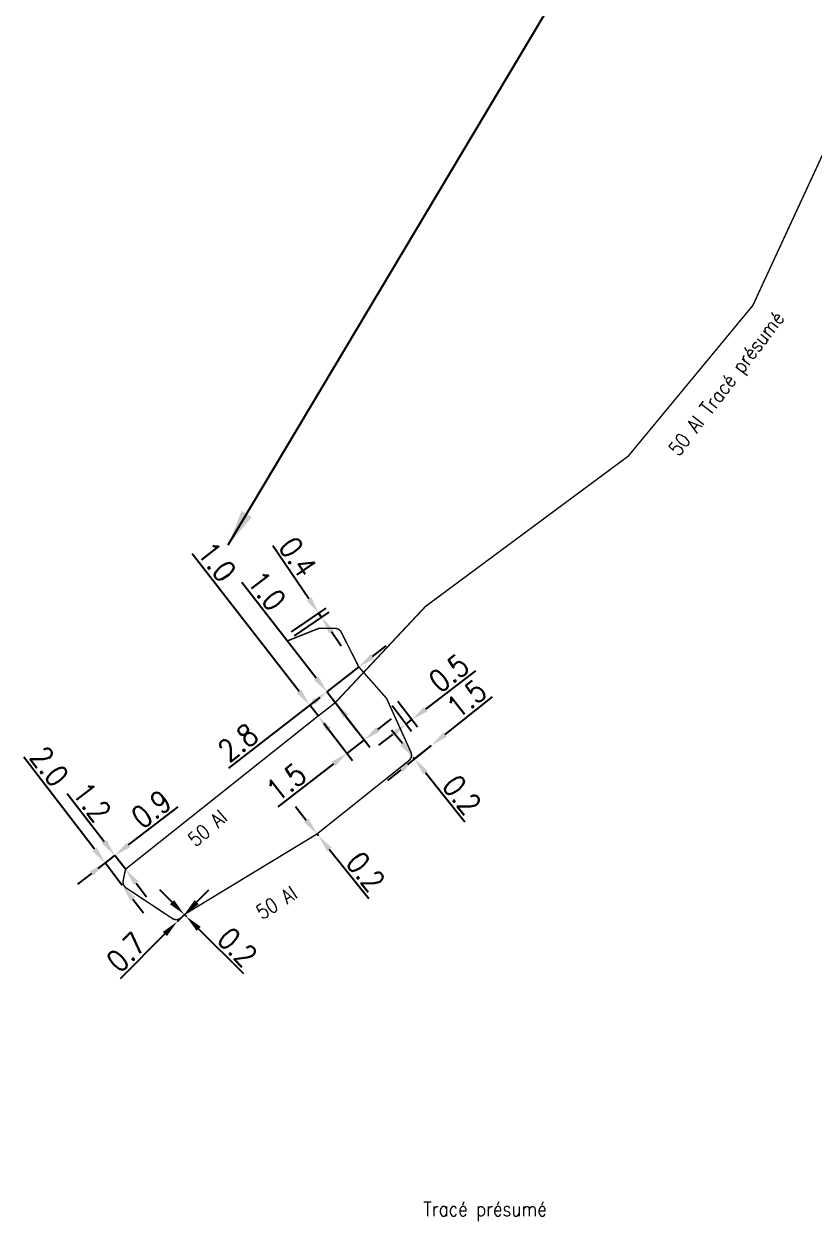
# Model space of a CAD drawing. Header units: millimetres. Extents: x 200000 to 200484, y 53266 to 53990.
# Drawn here: x 200141.1 to 200195.7, y 53661.2 to 53744 of the extents above; entities that cross this region are included whole.
import ezdxf

# ---------------------------------------------------------------- set-up
doc = ezdxf.new("R2010")
doc.units = ezdxf.units.MM
doc.header["$PDMODE"] = 34
doc.layers.get('DEFPOINTS').update_dxf_attribs({"linetype": 'CONTINUOUS'})
doc.layers.add('M_130', color=3, linetype='M_ST_15')
doc.layers.add('M_420', color=7, linetype='CONTINUOUS')
doc.styles.get("Standard").update_dxf_attribs({"font": 'romans.shx', "width": 0.85})
doc.linetypes.add('M_ST_15', pattern='A,5,-0.3,["XX",Standard,S=1,R=0,X=0,Y=-0.5],-2.5', length=7.8)
doc.dimstyles.get("Standard").update_dxf_attribs({"dimtxt": 1.5, "dimasz": 1.2, "dimexe": 0.625, "dimexo": 0.625, "dimgap": 0.25, "dimtad": 1, "dimdec": 1, "dimzin": 0, "dimdsep": 46, "dimtxsty": 'Standard', "dimcen": -0.5, "dimadec": 0, "dimazin": 0, "dimtfac": 1, "dimtdec": 1, "dimtmove": 0, "dimatfit": 3, "dimfxl": 0, "dimtolj": 1, "dimtzin": 0, "dimarcsym": 0})

# ---------------------------------------------------------------- blocks, each defined once
blk = doc.blocks.new('*D113')
at = {"layer": 'DEFPOINTS', "color": 0, "linetype": 'Continuous', "transparency": 16777216}
for p in [(200161.471, 53703.224), (200159.079, 53701.585), (200159.277, 53701.297)]:
    blk.add_point(p, dxfattribs=at)
at = {"layer": 'M_130', "color": 0, "linetype": 'Continuous', "lineweight": -2, "transparency": 16777216}
for p, q in [((200160.792, 53704.214), (200158.287, 53707.87)), ((200159.595, 53701.939), (200161.986, 53703.578)), ((200159.792, 53701.65), (200162.184, 53703.289)), ((200161.669, 53702.936), (200161.471, 53703.224)), ((200162.347, 53701.946), (200163.025, 53700.956))]:
    blk.add_line(p, q, dxfattribs=at)
at = {"layer": 'M_130', "color": 0, "linetype": 'Continuous', "transparency": 16777216}
for points in [[(200160.957, 53704.327), (200160.627, 53704.101), (200161.471, 53703.224)], [(200162.512, 53702.059), (200162.182, 53701.833), (200161.669, 53702.936)]]:
    blk.add_solid(points, dxfattribs=at)
at = {"layer": 'M_130', "color": 0, "linetype": 'Continuous', "transparency": 16777216, "insert": (200160.025, 53707.103), "char_height": 1.5, "attachment_point": 5, "rotation": 304.42454}
blk.add_mtext('\\A1;0.4', dxfattribs=at)
blk = doc.blocks.new('*D114')
at = {"layer": 'DEFPOINTS', "color": 0, "linetype": 'Continuous', "transparency": 16777216}
for p in [(200164.242, 53699.504), (200162.03, 53697.787), (200162.03, 53697.787)]:
    blk.add_point(p, dxfattribs=at)
at = {"layer": 'M_130', "color": 0, "linetype": 'Continuous', "lineweight": -2, "transparency": 16777216}
for p, q in [((200165.19, 53700.24), (200166.138, 53700.975)), ((200164.242, 53699.504), (200162.03, 53697.787)), ((200161.082, 53697.051), (200155.243, 53692.519))]:
    blk.add_line(p, q, dxfattribs=at)
at = {"layer": 'M_130', "color": 0, "linetype": 'Continuous', "transparency": 16777216}
for points in [[(200165.067, 53700.398), (200165.312, 53700.082), (200164.242, 53699.504)], [(200160.959, 53697.209), (200161.205, 53696.893), (200162.03, 53697.787)]]:
    blk.add_solid(points, dxfattribs=at)
at = {"layer": 'M_130', "color": 0, "linetype": 'Continuous', "transparency": 16777216, "insert": (200155.883, 53694.281), "char_height": 1.5, "attachment_point": 5, "rotation": 37.81754}
blk.add_mtext('\\A1;2.8', dxfattribs=at)
blk = doc.blocks.new('*D115')
at = {"layer": 'DEFPOINTS', "color": 0, "linetype": 'Continuous', "transparency": 16777216}
for p in [(200162.03, 53697.787), (200162.03, 53697.787), (200162.612, 53697.037)]:
    blk.add_point(p, dxfattribs=at)
at = {"layer": 'M_130', "color": 0, "linetype": 'Continuous', "lineweight": -2, "transparency": 16777216}
for p, q in [((200161.294, 53698.735), (200156.165, 53705.343)), ((200162.612, 53697.037), (200162.03, 53697.787)), ((200163.348, 53696.089), (200164.084, 53695.141))]:
    blk.add_line(p, q, dxfattribs=at)
at = {"layer": 'M_130', "color": 0, "linetype": 'Continuous', "transparency": 16777216}
for points in [[(200161.452, 53698.858), (200161.136, 53698.612), (200162.03, 53697.787)], [(200163.506, 53696.211), (200163.19, 53695.966), (200162.612, 53697.037)]]:
    blk.add_solid(points, dxfattribs=at)
at = {"layer": 'M_130', "color": 0, "linetype": 'Continuous', "transparency": 16777216, "insert": (200157.872, 53704.775), "char_height": 1.5, "attachment_point": 5, "rotation": 307.81754}
blk.add_mtext('\\A1;1.0', dxfattribs=at)
blk = doc.blocks.new('*D116')
at = {"layer": 'DEFPOINTS', "color": 0, "linetype": 'Continuous', "transparency": 16777216}
for p in [(200162.03, 53697.787), (200161.428, 53696.117), (200164.614, 53694.458)]:
    blk.add_point(p, dxfattribs=at)
at = {"layer": 'M_130', "color": 0, "linetype": 'Continuous', "lineweight": -2, "transparency": 16777216}
for p, q in [((200162.413, 53697.293), (200164.997, 53693.965)), ((200161.811, 53695.623), (200163.812, 53693.045)), ((200165.562, 53695.194), (200166.51, 53695.93)), ((200164.614, 53694.458), (200163.429, 53693.539)), ((200162.481, 53692.803), (200158.65, 53689.829))]:
    blk.add_line(p, q, dxfattribs=at)
at = {"layer": 'M_130', "color": 0, "linetype": 'Continuous', "transparency": 16777216}
for points in [[(200165.439, 53695.352), (200165.684, 53695.036), (200164.614, 53694.458)], [(200162.358, 53692.961), (200162.603, 53692.645), (200163.429, 53693.539)]]:
    blk.add_solid(points, dxfattribs=at)
at = {"layer": 'M_130', "color": 0, "linetype": 'Continuous', "transparency": 16777216, "insert": (200159.217, 53691.536), "char_height": 1.5, "attachment_point": 5, "rotation": 37.81754}
blk.add_mtext('\\A1;1.5', dxfattribs=at)
blk = doc.blocks.new('*D117')
at = {"layer": 'DEFPOINTS', "color": 0, "linetype": 'Continuous', "transparency": 16777216}
for p in [(200169.266, 53694.087), (200169.266, 53694.087), (200168.094, 53693.151)]:
    blk.add_point(p, dxfattribs=at)
at = {"layer": 'M_130', "color": 0, "linetype": 'Continuous', "lineweight": -2, "transparency": 16777216}
for p, q in [((200170.204, 53694.836), (200173.478, 53697.449)), ((200168.094, 53693.151), (200169.266, 53694.087)), ((200167.156, 53692.402), (200166.218, 53691.654))]:
    blk.add_line(p, q, dxfattribs=at)
at = {"layer": 'M_130', "color": 0, "linetype": 'Continuous', "transparency": 16777216}
for points in [[(200170.079, 53694.992), (200170.329, 53694.679), (200169.266, 53694.087)], [(200167.031, 53692.559), (200167.281, 53692.246), (200168.094, 53693.151)]]:
    blk.add_solid(points, dxfattribs=at)
at = {"layer": 'M_130', "color": 0, "linetype": 'Continuous', "transparency": 16777216, "insert": (200171.686, 53697.298), "char_height": 1.5, "attachment_point": 5, "rotation": 38.60078}
blk.add_mtext('\\A1;1.5', dxfattribs=at)
blk = doc.blocks.new('*D118')
at = {"layer": 'DEFPOINTS', "color": 0, "linetype": 'Continuous', "transparency": 16777216}
for p in [(200166.161, 53697.33), (200166.558, 53697.633), (200167.909, 53695.864)]:
    blk.add_point(p, dxfattribs=at)
at = {"layer": 'M_130', "color": 0, "linetype": 'Continuous', "lineweight": -2, "transparency": 16777216}
for p, q in [((200168.862, 53696.593), (200172.337, 53699.246)), ((200166.937, 53697.136), (200168.288, 53695.368)), ((200166.54, 53696.833), (200167.891, 53695.064)), ((200167.511, 53695.561), (200167.909, 53695.864)), ((200166.558, 53694.833), (200165.604, 53694.104))]:
    blk.add_line(p, q, dxfattribs=at)
at = {"layer": 'M_130', "color": 0, "linetype": 'Continuous', "transparency": 16777216}
for points in [[(200168.741, 53696.752), (200168.984, 53696.434), (200167.909, 53695.864)], [(200166.436, 53694.991), (200166.679, 53694.674), (200167.511, 53695.561)]]:
    blk.add_solid(points, dxfattribs=at)
at = {"layer": 'M_130', "color": 0, "linetype": 'Continuous', "transparency": 16777216, "insert": (200170.469, 53699.078), "char_height": 1.5, "attachment_point": 5, "rotation": 37.36989}
blk.add_mtext('\\A1;0.5', dxfattribs=at)
blk = doc.blocks.new('*D119')
at = {"layer": 'DEFPOINTS', "color": 0, "linetype": 'Continuous', "transparency": 16777216}
for p in [(200169.266, 53694.087), (200168, 53693.268), (200168.094, 53693.151)]:
    blk.add_point(p, dxfattribs=at)
at = {"layer": 'M_130', "color": 0, "linetype": 'Continuous', "lineweight": -2, "transparency": 16777216}
for p, q in [((200167.251, 53694.206), (200166.503, 53695.144)), ((200168.778, 53693.697), (200167.605, 53692.761)), ((200168, 53693.268), (200168.094, 53693.151)), ((200168.842, 53692.213), (200171.57, 53688.797))]:
    blk.add_line(p, q, dxfattribs=at)
at = {"layer": 'M_130', "color": 0, "linetype": 'Continuous', "transparency": 16777216}
for points in [[(200167.408, 53694.331), (200167.095, 53694.081), (200168, 53693.268)], [(200168.999, 53692.338), (200168.686, 53692.089), (200168.094, 53693.151)]]:
    blk.add_solid(points, dxfattribs=at)
at = {"layer": 'M_130', "color": 0, "linetype": 'Continuous', "transparency": 16777216, "insert": (200171.362, 53690.66), "char_height": 1.5, "attachment_point": 5, "rotation": 308.60078}
blk.add_mtext('\\A1;0.2', dxfattribs=at)
blk = doc.blocks.new('*D120')
at = {"layer": 'DEFPOINTS', "color": 0, "linetype": 'Continuous', "transparency": 16777216}
for p in [(200161.353, 53687.962), (200161.447, 53687.845), (200161.447, 53687.845)]:
    blk.add_point(p, dxfattribs=at)
at = {"layer": 'M_130', "color": 0, "linetype": 'Continuous', "lineweight": -2, "transparency": 16777216}
for p, q in [((200160.605, 53688.9), (200159.856, 53689.838)), ((200161.353, 53687.962), (200161.447, 53687.845)), ((200162.196, 53686.907), (200164.923, 53683.491))]:
    blk.add_line(p, q, dxfattribs=at)
at = {"layer": 'M_130', "color": 0, "linetype": 'Continuous', "transparency": 16777216}
for points in [[(200160.761, 53689.025), (200160.448, 53688.775), (200161.353, 53687.962)], [(200162.352, 53687.032), (200162.039, 53686.782), (200161.447, 53687.845)]]:
    blk.add_solid(points, dxfattribs=at)
at = {"layer": 'M_130', "color": 0, "linetype": 'Continuous', "transparency": 16777216, "insert": (200164.715, 53685.354), "char_height": 1.5, "attachment_point": 5, "rotation": 308.60078}
blk.add_mtext('\\A1;0.2', dxfattribs=at)
blk = doc.blocks.new('*D121')
at = {"layer": 'DEFPOINTS', "color": 0, "linetype": 'Continuous', "transparency": 16777216}
for p in [(200152.179, 53682.394), (200152.32, 53682.253), (200152.32, 53682.253)]:
    blk.add_point(p, dxfattribs=at)
at = {"layer": 'M_130', "color": 0, "linetype": 'Continuous', "lineweight": -2, "transparency": 16777216}
for p, q in [((200151.33, 53683.243), (200150.482, 53684.091)), ((200152.179, 53682.394), (200152.32, 53682.253)), ((200153.169, 53681.404), (200156.26, 53678.313))]:
    blk.add_line(p, q, dxfattribs=at)
at = {"layer": 'M_130', "color": 0, "linetype": 'Continuous', "transparency": 16777216}
for points in [[(200151.471, 53683.384), (200151.189, 53683.102), (200152.179, 53682.394)], [(200153.31, 53681.546), (200153.027, 53681.263), (200152.32, 53682.253)]]:
    blk.add_solid(points, dxfattribs=at)
at = {"layer": 'M_130', "color": 0, "linetype": 'Continuous', "transparency": 16777216, "insert": (200155.845, 53680.142), "char_height": 1.5, "attachment_point": 5, "rotation": 315}
blk.add_mtext('\\A1;0.2', dxfattribs=at)
blk = doc.blocks.new('*D122')
at = {"layer": 'DEFPOINTS', "color": 0, "linetype": 'Continuous', "transparency": 16777216}
for p in [(200147.376, 53686.473), (200147.376, 53686.473), (200146.703, 53685.954)]:
    blk.add_point(p, dxfattribs=at)
at = {"layer": 'M_130', "color": 0, "linetype": 'Continuous', "lineweight": -2, "transparency": 16777216}
for p, q in [((200148.326, 53687.206), (200151.741, 53689.837)), ((200146.703, 53685.954), (200147.376, 53686.473)), ((200145.752, 53685.221), (200144.802, 53684.489))]:
    blk.add_line(p, q, dxfattribs=at)
at = {"layer": 'M_130', "color": 0, "linetype": 'Continuous', "transparency": 16777216}
for points in [[(200148.204, 53687.364), (200148.449, 53687.047), (200147.376, 53686.473)], [(200145.63, 53685.38), (200145.874, 53685.063), (200146.703, 53685.954)]]:
    blk.add_solid(points, dxfattribs=at)
at = {"layer": 'M_130', "color": 0, "linetype": 'Continuous', "transparency": 16777216, "insert": (200149.898, 53689.68), "char_height": 1.5, "attachment_point": 5, "rotation": 37.62638}
blk.add_mtext('\\A1;0.9', dxfattribs=at)
blk = doc.blocks.new('*D123')
at = {"layer": 'DEFPOINTS', "color": 0, "linetype": 'Continuous', "transparency": 16777216}
for p in [(200147.376, 53686.473), (200146.701, 53685.956), (200147.887, 53684.408)]:
    blk.add_point(p, dxfattribs=at)
at = {"layer": 'M_130', "color": 0, "linetype": 'Continuous', "lineweight": -2, "transparency": 16777216}
for p, q in [((200145.971, 53686.909), (200141.091, 53693.28)), ((200146.88, 53686.093), (200146.205, 53685.576)), ((200147.887, 53684.408), (200146.701, 53685.956)), ((200148.617, 53683.455), (200149.347, 53682.503))]:
    blk.add_line(p, q, dxfattribs=at)
at = {"layer": 'M_130', "color": 0, "linetype": 'Continuous', "transparency": 16777216}
for points in [[(200146.13, 53687.03), (200145.813, 53686.787), (200146.701, 53685.956)], [(200148.776, 53683.577), (200148.458, 53683.334), (200147.887, 53684.408)]]:
    blk.add_solid(points, dxfattribs=at)
at = {"layer": 'M_130', "color": 0, "linetype": 'Continuous', "transparency": 16777216, "insert": (200142.849, 53692.629), "char_height": 1.5, "attachment_point": 5, "rotation": 307.453}
blk.add_mtext('\\A1;2.0', dxfattribs=at)
blk = doc.blocks.new('*D124')
at = {"layer": 'DEFPOINTS', "color": 0, "linetype": 'Continuous', "transparency": 16777216}
for p in [(200147.376, 53686.473), (200147.376, 53686.473), (200148.109, 53685.523)]:
    blk.add_point(p, dxfattribs=at)
at = {"layer": 'M_130', "color": 0, "linetype": 'Continuous', "lineweight": -2, "transparency": 16777216}
for p, q in [((200146.643, 53687.423), (200144.086, 53690.741)), ((200148.109, 53685.523), (200147.376, 53686.473)), ((200148.841, 53684.572), (200149.574, 53683.622))]:
    blk.add_line(p, q, dxfattribs=at)
at = {"layer": 'M_130', "color": 0, "linetype": 'Continuous', "transparency": 16777216}
for points in [[(200146.802, 53687.546), (200146.485, 53687.301), (200147.376, 53686.473)], [(200149, 53684.694), (200148.683, 53684.45), (200148.109, 53685.523)]]:
    blk.add_solid(points, dxfattribs=at)
at = {"layer": 'M_130', "color": 0, "linetype": 'Continuous', "transparency": 16777216, "insert": (200145.79, 53690.168), "char_height": 1.5, "attachment_point": 5, "rotation": 307.62638}
blk.add_mtext('\\A1;1.2', dxfattribs=at)
blk = doc.blocks.new('*D125')
at = {"layer": 'DEFPOINTS', "color": 0, "linetype": 'Continuous', "transparency": 16777216}
for p in [(200152.179, 53682.394), (200152.32, 53682.253), (200151.684, 53681.899)]:
    blk.add_point(p, dxfattribs=at)
at = {"layer": 'M_130', "color": 0, "linetype": 'Continuous', "lineweight": -2, "transparency": 16777216}
for p, q in [((200153.027, 53683.243), (200153.875, 53684.092)), ((200152.179, 53682.394), (200151.684, 53681.899)), ((200151.878, 53682.695), (200151.736, 53682.836)), ((200150.835, 53681.051), (200147.745, 53677.959))]:
    blk.add_line(p, q, dxfattribs=at)
at = {"layer": 'M_130', "color": 0, "linetype": 'Continuous', "transparency": 16777216}
for points in [[(200152.885, 53683.385), (200153.168, 53683.102), (200152.179, 53682.394)], [(200150.694, 53681.192), (200150.977, 53680.909), (200151.684, 53681.899)]]:
    blk.add_solid(points, dxfattribs=at)
at = {"layer": 'M_130', "color": 0, "linetype": 'Continuous', "transparency": 16777216, "insert": (200148.159, 53679.787), "char_height": 1.5, "attachment_point": 5, "rotation": 45.01396}
blk.add_mtext('\\A1;0.7', dxfattribs=at)
blk = doc.blocks.new('*D139')
at = {"layer": 'DEFPOINTS', "color": 0, "linetype": 'Continuous', "transparency": 16777216}
for p in [(200162.03, 53697.787), (200160.845, 53696.867), (200161.428, 53696.117)]:
    blk.add_point(p, dxfattribs=at)
at = {"layer": 'M_130', "color": 0, "linetype": 'Continuous', "lineweight": -2, "transparency": 16777216}
for p, q in [((200160.109, 53697.815), (200152.722, 53707.333)), ((200161.536, 53697.404), (200160.351, 53696.484)), ((200161.428, 53696.117), (200160.845, 53696.867)), ((200162.163, 53695.169), (200162.899, 53694.221))]:
    blk.add_line(p, q, dxfattribs=at)
at = {"layer": 'M_130', "color": 0, "linetype": 'Continuous', "transparency": 16777216}
for points in [[(200160.267, 53697.938), (200159.951, 53697.693), (200160.845, 53696.867)], [(200162.321, 53695.291), (200162.005, 53695.046), (200161.428, 53696.117)]]:
    blk.add_solid(points, dxfattribs=at)
at = {"layer": 'M_130', "color": 0, "linetype": 'Continuous', "transparency": 16777216, "insert": (200154.428, 53706.766), "char_height": 1.5, "attachment_point": 5, "rotation": 307.81754}
blk.add_mtext('\\A1;1.0', dxfattribs=at)

msp = doc.modelspace()

# ---------------------------------------------------------------- linework, layer by layer
at = {"layer": 'M_130'}
msp.add_lwpolyline([(200159.277, 53701.297, 0.1, 0.1, 0), (200161.391, 53702.141, 0.1, 0.1, -0.095302), (200161.577, 53702.177, 0.1, 0.1, 0), (200162.584, 53702.177, 0.1, 0.1, -0.282998), (200163.031, 53701.902, 0.1, 0.1, 0), (200164.242, 53699.504, 0.1, 0.1, 0), (200166.161, 53697.33, 0.1, 0.1, 0), (200167.84, 53693.623, 0.1, 0.1, -0.343194), (200167.696, 53693.026, 0.1, 0.1, 0), (200161.353, 53687.962, 0.1, 0.1, 0), (200152.23, 53682.426, 0.1, 0.1, 0.060125), (200152.136, 53682.352, 0.1, 0.1, 0), (200151.972, 53682.188, 0.1, 0.1, -0.356434), (200151.343, 53682.124, 0.1, 0.1, 0), (200148.167, 53684.223, 0.1, 0.1, -0.304718), (200147.953, 53684.738, 0.1, 0.1, 0), (200148.073, 53685.343, 0.1, 0.1, -0.17748), (200148.252, 53685.637, 0.1, 0.1, 0), (200161.428, 53696.117, 0.1, 0.1, 0), (200162.612, 53697.037, 0.1, 0.1, 0), (200168.847, 53703.688, 0.1, 0.1, 0), (200182.866, 53714.08, 0.1, 0.1, 0), (200191.479, 53724.499, 0.1, 0.1, 0), (200198.346, 53739.344, 0.1, 0.1, 0)], format="xyseb", dxfattribs=at)

# ---------------------------------------------------------------- texts
at = {"layer": 'M_130', "width": 0.85}
for s, rotation, p in [('50 Al Tracé présumé', 52.51203, (200186.362, 53714.007)), ('50 Al', 40.99363, (200152.969, 53687.008)), ('50 Al', 32.25198, (200157.544, 53682))]:
    msp.add_text(s, height=1, rotation=rotation, dxfattribs=at).set_placement(p)
at = {"layer": 'M_130', "linetype": 'Continuous', "insert": (200177.23, 53661.87), "char_height": 1, "attachment_point": 6}
msp.add_mtext('Tracé présumé', dxfattribs=at)

# ---------------------------------------------------------------- dimensions: what is measured, and where the dimension line sits
at = {"layer": 'M_130', "linetype": 'Continuous'}
for base, p1, p2, angle, override, picture, middle in [((200161.4708, 53703.2245), (200159.2769, 53701.2966), (200159.079, 53701.5853), 304.42454, {"dimatfit": 0}, '*D113', (200159.2004, 53706.5372)), ((200160.845, 53696.867), (200161.428, 53696.117), (200162.03, 53697.787), 307.81754, {"dimatfit": 0}, '*D139', (200153.638, 53706.152)), ((200162.03, 53697.787), (200162.612, 53697.037), (200162.03, 53697.787), 307.81754, {"dimatfit": 0}, '*D115', (200157.082, 53704.162)), ((200162.03, 53697.787), (200164.242, 53699.504), (200162.03, 53697.787), 37.81754, {"dimatfit": 0}, '*D114', (200156.496, 53693.492)), ((200167.909, 53695.864), (200166.161, 53697.33), (200166.558, 53697.633), 217.36989, {"dimatfit": 0}, '*D118', (200171.076, 53698.283)), ((200169.266, 53694.087), (200168.094, 53693.151), (200169.266, 53694.087), 218.60078, {"dimatfit": 0}, '*D117', (200172.31, 53696.517)), ((200164.614, 53694.458), (200161.428, 53696.117), (200162.03, 53697.787), 217.81754, {"dimatfit": 0}, '*D116', (200159.83, 53690.746)), ((200168.094, 53693.151), (200168, 53693.268), (200169.266, 53694.087), 128.60078, {"dimatfit": 0}, '*D119', (200170.58, 53690.036)), ((200146.701, 53685.956), (200147.887, 53684.408), (200147.376, 53686.473), 307.453, {"dimatfit": 0}, '*D123', (200142.056, 53692.021)), ((200147.376, 53686.473), (200148.109, 53685.523), (200147.376, 53686.473), 307.62638, {"dimatfit": 0}, '*D124', (200144.998, 53689.558)), ((200147.376, 53686.473), (200146.70279, 53685.95407), (200147.376, 53686.473), 217.62638, {"dimscale": 1, "dimlfac": 1, "dimlunit": 2, "dimatfit": 0}, '*D122', (200150.50868, 53688.88778)), ((200161.447, 53687.845), (200161.3534, 53687.9622), (200161.447, 53687.845), 128.60078, {"dimscale": 1, "dimlfac": 1, "dimlunit": 2, "dimatfit": 0}, '*D120', (200163.9336, 53684.7301)), ((200152.179, 53682.394), (200151.684, 53681.899), (200152.32, 53682.253), 225.01396, {"dimatfit": 0}, '*D125', (200148.866, 53679.08)), ((200152.32, 53682.253), (200152.179, 53682.394), (200152.32, 53682.253), 135, {"dimscale": 1, "dimlfac": 1, "dimlunit": 2, "dimatfit": 0}, '*D121', (200155.138, 53679.435))]:
    dim = msp.add_linear_dim(base=base, p1=p1, p2=p2, angle=angle, dimstyle='Standard', override=override, dxfattribs=at)
    dim.commit()
    dim.dimension.update_dxf_attribs({"geometry": picture, "text_midpoint": middle, "dimtype": 160})

# ---------------------------------------------------------------- leaders
at = {"layer": 'M_420'}
msp.add_leader([(200155.211, 53707.937), (200186.278, 53760.044)], dimstyle='Standard', override={"dimasz": 2.5, "dimgap": -0.63, "dimtad": 0}, dxfattribs=at)

doc.saveas('drawing.dxf')
